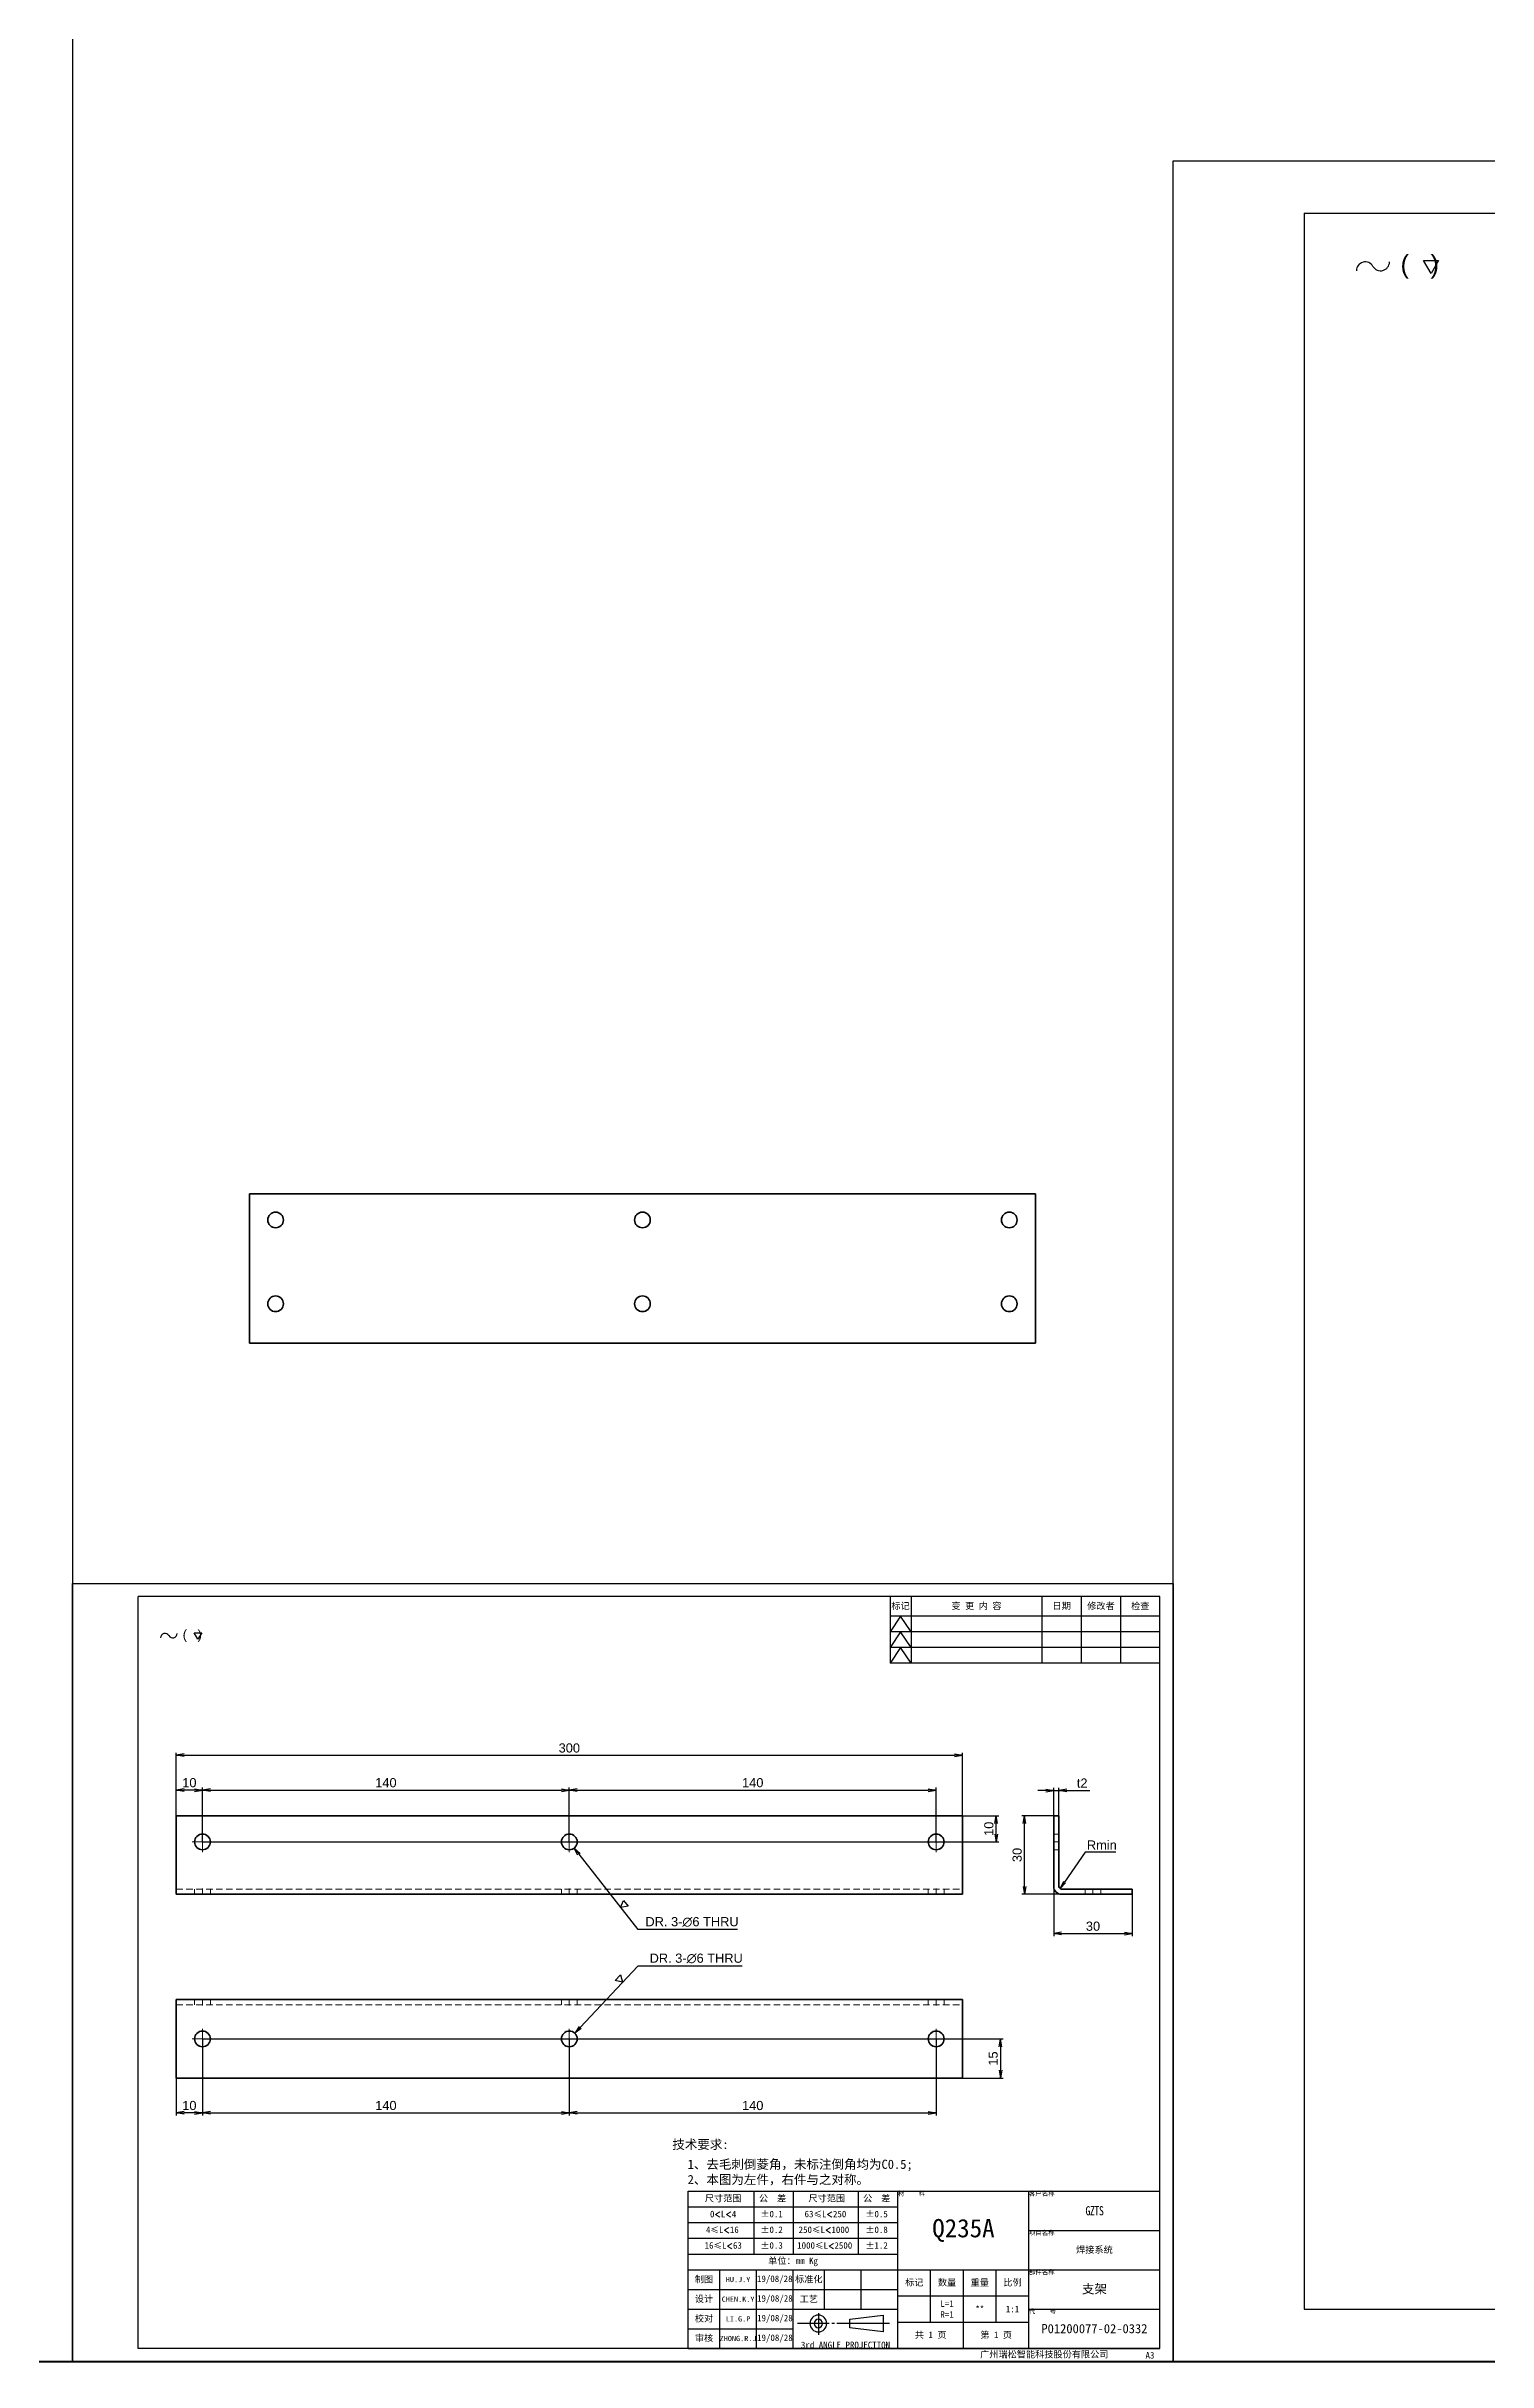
# Model space of a CAD drawing. Header units: millimetres. Extents: x -1727 to 307751, y -105919 to 6637.
# Drawn here: x 5076 to 5626, y -8118 to -7234 of the extents above; entities that cross this region are included whole.
import ezdxf

# ---------------------------------------------------------------- set-up
doc = ezdxf.new("R2010")
doc.units = ezdxf.units.MM
doc.linetypes.add('CENTER-HOKUTO', pattern=[23, 20, -1, 1, -1])
doc.linetypes.add('HIDDEN-HOKUTO', pattern=[3.8, 2.5, -1.3])
doc.layers.add('A3', color=7, linetype='Continuous', plot=False)
for name, color, linetype in [('AM_7', 2, 'CENTER-HOKUTO'), ('AM_HID', 1, 'HIDDEN-HOKUTO'), ('AM_VIS', 7, 'Continuous'), ('TITLE_FRAME', 7, 'Continuous'), ('WORD_DIM', 253, 'Continuous')]:
    doc.layers.add(name, color=color, linetype=linetype)
doc.layers.add('SOLID LINE', color=7, linetype='Continuous', lineweight=30)
doc.styles.get("Standard").update_dxf_attribs({"font": 'arial.ttf'})
doc.dimstyles.new('STANDARD1-1', dxfattribs={"dimtxt": 3.5, "dimasz": 3, "dimexe": 1, "dimexo": 0, "dimgap": 1, "dimtad": 3, "dimdsep": 46, "dimtxsty": 'Standard', "dimblk1": 'OPEN', "dimblk2": 'OPEN', "dimsah": 1, "dimcen": 0, "dimclrd": 256, "dimclre": 256, "dimclrt": 3, "dimazin": 2, "dimtfac": 1, "dimtmove": 0, "dimatfit": 3, "dimldrblk": 'OPEN', "dimfxl": 0, "dimtolj": 1, "dimlwd": 25, "dimlwe": 25, "dimarcsym": 0})
doc.dimstyles.new('STANDARD1-1$3', dxfattribs={"dimtxt": 3.5, "dimasz": 3, "dimexe": 1, "dimexo": 0, "dimgap": 1, "dimtad": 3, "dimtoh": 1, "dimdsep": 46, "dimtxsty": 'Standard', "dimblk1": 'OPEN', "dimblk2": 'OPEN', "dimsah": 1, "dimcen": 0, "dimclrd": 256, "dimclre": 256, "dimclrt": 3, "dimazin": 2, "dimtfac": 1, "dimtmove": 0, "dimatfit": 3, "dimldrblk": 'OPEN', "dimfxl": 0, "dimtolj": 1, "dimlwd": 25, "dimlwe": 25, "dimarcsym": 0})
doc.dimstyles.new('STANDARD1-1$4', dxfattribs={"dimtxt": 3.5, "dimasz": 3, "dimexe": 1, "dimexo": 0, "dimgap": 1, "dimtad": 3, "dimtoh": 1, "dimdsep": 46, "dimtxsty": 'Standard', "dimblk1": 'OPEN', "dimblk2": 'OPEN', "dimsah": 1, "dimcen": 0, "dimclrd": 256, "dimclre": 256, "dimclrt": 3, "dimazin": 2, "dimtfac": 1, "dimtmove": 0, "dimatfit": 3, "dimldrblk": 'OPEN', "dimfxl": 0, "dimtolj": 1, "dimlwd": 25, "dimlwe": 25, "dimarcsym": 0})

# ---------------------------------------------------------------- blocks, each defined once
blk = doc.blocks.new('_OPEN')
at = {"color": 0}
for p, q in [((-1, 0.17), (0, 0)), ((-1, -0.17), (0, 0)), ((0, 0), (-1, 0))]:
    blk.add_line(p, q, dxfattribs=at)
blk = doc.blocks.new('*D269')
at = {"layer": 'DEFPOINTS', "color": 0, "linetype": 'Continuous', "ltscale": 5, "transparency": 16777216}
for p in [(5425.65, -7886.61), (5125.65, -7909.66), (5425.65, -7909.66)]:
    blk.add_point(p, dxfattribs=at)
at = {"layer": 'WORD_DIM', "linetype": 'Continuous', "lineweight": 25, "ltscale": 5, "transparency": 16777216}
for p, q in [((5125.65, -7909.66), (5125.65, -7885.61)), ((5128.65, -7886.61), (5422.65, -7886.61)), ((5425.65, -7909.66), (5425.65, -7885.61))]:
    blk.add_line(p, q, dxfattribs=at)
at = {"layer": 'WORD_DIM', "linetype": 'Continuous', "lineweight": 25, "ltscale": 5, "transparency": 16777216, "xscale": 3, "yscale": 3, "zscale": 3, "rotation": 180}
blk.add_blockref('_OPEN', (5125.65, -7886.61), dxfattribs=at)
at = {"layer": 'WORD_DIM', "linetype": 'Continuous', "lineweight": 25, "ltscale": 5, "transparency": 16777216, "xscale": 3, "yscale": 3, "zscale": 3}
blk.add_blockref('_OPEN', (5425.65, -7886.61), dxfattribs=at)
at = {"layer": 'WORD_DIM', "color": 3, "linetype": 'Continuous', "ltscale": 5, "transparency": 16777216, "insert": (5275.65, -7883.83), "char_height": 3.5, "attachment_point": 5}
blk.add_mtext('\\A1;300', dxfattribs=at)
blk = doc.blocks.new('*D270')
at = {"layer": 'DEFPOINTS', "color": 0, "linetype": 'Continuous', "ltscale": 5, "transparency": 16777216}
for p in [(5125.65, -7899.87), (5125.65, -7914.42), (5135.65, -7919.66)]:
    blk.add_point(p, dxfattribs=at)
at = {"layer": 'WORD_DIM', "linetype": 'Continuous', "lineweight": 25, "ltscale": 5, "transparency": 16777216}
for p, q in [((5125.65, -7914.42), (5125.65, -7898.87)), ((5132.65, -7899.87), (5128.65, -7899.87)), ((5135.65, -7919.66), (5135.65, -7898.87))]:
    blk.add_line(p, q, dxfattribs=at)
at = {"layer": 'WORD_DIM', "linetype": 'Continuous', "lineweight": 25, "ltscale": 5, "transparency": 16777216, "xscale": 3, "yscale": 3, "zscale": 3, "rotation": 180}
blk.add_blockref('_OPEN', (5125.65, -7899.87), dxfattribs=at)
at = {"layer": 'WORD_DIM', "linetype": 'Continuous', "lineweight": 25, "ltscale": 5, "transparency": 16777216, "xscale": 3, "yscale": 3, "zscale": 3}
blk.add_blockref('_OPEN', (5135.65, -7899.87), dxfattribs=at)
at = {"layer": 'WORD_DIM', "color": 3, "linetype": 'Continuous', "ltscale": 5, "transparency": 16777216, "insert": (5130.65, -7897.08), "char_height": 3.5, "attachment_point": 5}
blk.add_mtext('\\A1;10', dxfattribs=at)
blk = doc.blocks.new('*D271')
at = {"layer": 'DEFPOINTS', "color": 0, "linetype": 'Continuous', "ltscale": 5, "transparency": 16777216}
for p in [(5275.65, -7899.87), (5135.65, -7919.66), (5275.65, -7919.66)]:
    blk.add_point(p, dxfattribs=at)
at = {"layer": 'WORD_DIM', "linetype": 'Continuous', "lineweight": 25, "ltscale": 5, "transparency": 16777216}
for p, q in [((5135.65, -7919.66), (5135.65, -7898.87)), ((5138.65, -7899.87), (5272.65, -7899.87)), ((5275.65, -7919.66), (5275.65, -7898.87))]:
    blk.add_line(p, q, dxfattribs=at)
at = {"layer": 'WORD_DIM', "linetype": 'Continuous', "lineweight": 25, "ltscale": 5, "transparency": 16777216, "xscale": 3, "yscale": 3, "zscale": 3, "rotation": 180}
blk.add_blockref('_OPEN', (5135.65, -7899.87), dxfattribs=at)
at = {"layer": 'WORD_DIM', "linetype": 'Continuous', "lineweight": 25, "ltscale": 5, "transparency": 16777216, "xscale": 3, "yscale": 3, "zscale": 3}
blk.add_blockref('_OPEN', (5275.65, -7899.87), dxfattribs=at)
at = {"layer": 'WORD_DIM', "color": 3, "linetype": 'Continuous', "ltscale": 5, "transparency": 16777216, "insert": (5205.65, -7897.08), "char_height": 3.5, "attachment_point": 5}
blk.add_mtext('\\A1;140', dxfattribs=at)
blk = doc.blocks.new('*D272')
at = {"layer": 'DEFPOINTS', "color": 0, "linetype": 'Continuous', "ltscale": 5, "transparency": 16777216}
for p in [(5415.65, -7899.87), (5275.65, -7919.66), (5415.65, -7919.66)]:
    blk.add_point(p, dxfattribs=at)
at = {"layer": 'WORD_DIM', "linetype": 'Continuous', "lineweight": 25, "ltscale": 5, "transparency": 16777216}
for p, q in [((5275.65, -7919.66), (5275.65, -7898.87)), ((5278.65, -7899.87), (5412.65, -7899.87)), ((5415.65, -7919.66), (5415.65, -7898.87))]:
    blk.add_line(p, q, dxfattribs=at)
at = {"layer": 'WORD_DIM', "linetype": 'Continuous', "lineweight": 25, "ltscale": 5, "transparency": 16777216, "xscale": 3, "yscale": 3, "zscale": 3, "rotation": 180}
blk.add_blockref('_OPEN', (5275.65, -7899.87), dxfattribs=at)
at = {"layer": 'WORD_DIM', "linetype": 'Continuous', "lineweight": 25, "ltscale": 5, "transparency": 16777216, "xscale": 3, "yscale": 3, "zscale": 3}
blk.add_blockref('_OPEN', (5415.65, -7899.87), dxfattribs=at)
at = {"layer": 'WORD_DIM', "color": 3, "linetype": 'Continuous', "ltscale": 5, "transparency": 16777216, "insert": (5345.65, -7897.08), "char_height": 3.5, "attachment_point": 5}
blk.add_mtext('\\A1;140', dxfattribs=at)
blk = doc.blocks.new('*D273')
at = {"layer": 'DEFPOINTS', "color": 0, "linetype": 'Continuous', "ltscale": 5, "transparency": 16777216}
for p in [(5425.65, -7909.66), (5438.56, -7909.66), (5135.65, -7919.66)]:
    blk.add_point(p, dxfattribs=at)
at = {"layer": 'WORD_DIM', "linetype": 'Continuous', "lineweight": 25, "ltscale": 5, "transparency": 16777216}
for p, q in [((5425.65, -7909.66), (5439.56, -7909.66)), ((5438.56, -7916.66), (5438.56, -7912.66)), ((5135.65, -7919.66), (5439.56, -7919.66))]:
    blk.add_line(p, q, dxfattribs=at)
at = {"layer": 'WORD_DIM', "linetype": 'Continuous', "lineweight": 25, "ltscale": 5, "transparency": 16777216, "xscale": 3, "yscale": 3, "zscale": 3}
for p, rotation in [((5438.56, -7909.66), 90), ((5438.56, -7919.66), 270)]:
    blk.add_blockref('_OPEN', p, dxfattribs=dict(at, rotation=rotation))
at = {"layer": 'WORD_DIM', "color": 3, "linetype": 'Continuous', "ltscale": 5, "transparency": 16777216, "insert": (5435.78, -7914.66), "char_height": 3.5, "attachment_point": 5, "rotation": 90}
blk.add_mtext('\\A1;10', dxfattribs=at)
blk = doc.blocks.new('*D274')
at = {"layer": 'DEFPOINTS', "color": 0, "linetype": 'Continuous', "ltscale": 5, "transparency": 16777216}
for p in [(5135.65, -7994.86), (5125.65, -8007.47), (5125.65, -8023.09)]:
    blk.add_point(p, dxfattribs=at)
at = {"layer": 'WORD_DIM', "linetype": 'Continuous', "lineweight": 25, "ltscale": 5, "transparency": 16777216}
for p, q in [((5135.65, -7994.86), (5135.65, -8024.09)), ((5125.65, -8007.47), (5125.65, -8024.09)), ((5132.65, -8023.09), (5128.65, -8023.09))]:
    blk.add_line(p, q, dxfattribs=at)
at = {"layer": 'WORD_DIM', "linetype": 'Continuous', "lineweight": 25, "ltscale": 5, "transparency": 16777216, "xscale": 3, "yscale": 3, "zscale": 3, "rotation": 180}
blk.add_blockref('_OPEN', (5125.65, -8023.09), dxfattribs=at)
at = {"layer": 'WORD_DIM', "linetype": 'Continuous', "lineweight": 25, "ltscale": 5, "transparency": 16777216, "xscale": 3, "yscale": 3, "zscale": 3}
blk.add_blockref('_OPEN', (5135.65, -8023.09), dxfattribs=at)
at = {"layer": 'WORD_DIM', "color": 3, "linetype": 'Continuous', "ltscale": 5, "transparency": 16777216, "insert": (5130.65, -8020.3), "char_height": 3.5, "attachment_point": 5}
blk.add_mtext('\\A1;10', dxfattribs=at)
blk = doc.blocks.new('*D275')
at = {"layer": 'DEFPOINTS', "color": 0, "linetype": 'Continuous', "ltscale": 5, "transparency": 16777216}
for p in [(5135.65, -7994.86), (5275.65, -7994.86), (5275.65, -8023.09)]:
    blk.add_point(p, dxfattribs=at)
at = {"layer": 'WORD_DIM', "linetype": 'Continuous', "lineweight": 25, "ltscale": 5, "transparency": 16777216}
for p, q in [((5135.65, -7994.86), (5135.65, -8024.09)), ((5275.65, -7994.86), (5275.65, -8024.09)), ((5138.65, -8023.09), (5272.65, -8023.09))]:
    blk.add_line(p, q, dxfattribs=at)
at = {"layer": 'WORD_DIM', "linetype": 'Continuous', "lineweight": 25, "ltscale": 5, "transparency": 16777216, "xscale": 3, "yscale": 3, "zscale": 3, "rotation": 180}
blk.add_blockref('_OPEN', (5135.65, -8023.09), dxfattribs=at)
at = {"layer": 'WORD_DIM', "linetype": 'Continuous', "lineweight": 25, "ltscale": 5, "transparency": 16777216, "xscale": 3, "yscale": 3, "zscale": 3}
blk.add_blockref('_OPEN', (5275.65, -8023.09), dxfattribs=at)
at = {"layer": 'WORD_DIM', "color": 3, "linetype": 'Continuous', "ltscale": 5, "transparency": 16777216, "insert": (5205.65, -8020.3), "char_height": 3.5, "attachment_point": 5}
blk.add_mtext('\\A1;140', dxfattribs=at)
blk = doc.blocks.new('*D276')
at = {"layer": 'DEFPOINTS', "color": 0, "linetype": 'Continuous', "ltscale": 5, "transparency": 16777216}
for p in [(5275.65, -7994.86), (5415.65, -7994.86), (5415.65, -8023.09)]:
    blk.add_point(p, dxfattribs=at)
at = {"layer": 'WORD_DIM', "linetype": 'Continuous', "lineweight": 25, "ltscale": 5, "transparency": 16777216}
for p, q in [((5275.65, -7994.86), (5275.65, -8024.09)), ((5415.65, -7994.86), (5415.65, -8024.09)), ((5278.65, -8023.09), (5412.65, -8023.09))]:
    blk.add_line(p, q, dxfattribs=at)
at = {"layer": 'WORD_DIM', "linetype": 'Continuous', "lineweight": 25, "ltscale": 5, "transparency": 16777216, "xscale": 3, "yscale": 3, "zscale": 3, "rotation": 180}
blk.add_blockref('_OPEN', (5275.65, -8023.09), dxfattribs=at)
at = {"layer": 'WORD_DIM', "linetype": 'Continuous', "lineweight": 25, "ltscale": 5, "transparency": 16777216, "xscale": 3, "yscale": 3, "zscale": 3}
blk.add_blockref('_OPEN', (5415.65, -8023.09), dxfattribs=at)
at = {"layer": 'WORD_DIM', "color": 3, "linetype": 'Continuous', "ltscale": 5, "transparency": 16777216, "insert": (5345.65, -8020.3), "char_height": 3.5, "attachment_point": 5}
blk.add_mtext('\\A1;140', dxfattribs=at)
blk = doc.blocks.new('*D277')
at = {"layer": 'DEFPOINTS', "color": 0, "linetype": 'Continuous', "ltscale": 5, "transparency": 16777216}
for p in [(5135.65, -7994.86), (5425.65, -8009.86), (5440.19, -8009.86)]:
    blk.add_point(p, dxfattribs=at)
at = {"layer": 'WORD_DIM', "linetype": 'Continuous', "lineweight": 25, "ltscale": 5, "transparency": 16777216}
for p, q in [((5135.65, -7994.86), (5441.19, -7994.86)), ((5440.19, -7997.86), (5440.19, -8006.86)), ((5425.65, -8009.86), (5441.19, -8009.86))]:
    blk.add_line(p, q, dxfattribs=at)
at = {"layer": 'WORD_DIM', "linetype": 'Continuous', "lineweight": 25, "ltscale": 5, "transparency": 16777216, "xscale": 3, "yscale": 3, "zscale": 3}
for p, rotation in [((5440.19, -7994.86), 90), ((5440.19, -8009.86), 270)]:
    blk.add_blockref('_OPEN', p, dxfattribs=dict(at, rotation=rotation))
at = {"layer": 'WORD_DIM', "color": 3, "linetype": 'Continuous', "ltscale": 5, "transparency": 16777216, "insert": (5437.41, -8002.36), "char_height": 3.5, "attachment_point": 5, "rotation": 90}
blk.add_mtext('\\A1;15', dxfattribs=at)
blk = doc.blocks.new('*D278')
at = {"layer": 'DEFPOINTS', "color": 0, "linetype": 'Continuous', "ltscale": 5, "transparency": 16777216}
for p in [(5449.36, -7909.66), (5462.51, -7909.66), (5467.31, -7939.66)]:
    blk.add_point(p, dxfattribs=at)
at = {"layer": 'WORD_DIM', "linetype": 'Continuous', "lineweight": 25, "ltscale": 5, "transparency": 16777216}
for p, q in [((5462.51, -7909.66), (5448.36, -7909.66)), ((5449.36, -7936.66), (5449.36, -7912.66)), ((5467.31, -7939.66), (5448.36, -7939.66))]:
    blk.add_line(p, q, dxfattribs=at)
at = {"layer": 'WORD_DIM', "linetype": 'Continuous', "lineweight": 25, "ltscale": 5, "transparency": 16777216, "xscale": 3, "yscale": 3, "zscale": 3}
for p, rotation in [((5449.36, -7909.66), 90), ((5449.36, -7939.66), 270)]:
    blk.add_blockref('_OPEN', p, dxfattribs=dict(at, rotation=rotation))
at = {"layer": 'WORD_DIM', "color": 3, "linetype": 'Continuous', "ltscale": 5, "transparency": 16777216, "insert": (5446.58, -7924.66), "char_height": 3.5, "attachment_point": 5, "rotation": 90}
blk.add_mtext('\\A1;30', dxfattribs=at)
blk = doc.blocks.new('*D279')
at = {"layer": 'DEFPOINTS', "color": 0, "linetype": 'Continuous', "ltscale": 5, "transparency": 16777216}
for p in [(5460.51, -7930.34), (5490.51, -7938.66), (5490.51, -7954.65)]:
    blk.add_point(p, dxfattribs=at)
at = {"layer": 'WORD_DIM', "linetype": 'Continuous', "lineweight": 25, "ltscale": 5, "transparency": 16777216}
for p, q in [((5460.51, -7930.34), (5460.51, -7955.65)), ((5490.51, -7938.66), (5490.51, -7955.65)), ((5463.51, -7954.65), (5487.51, -7954.65))]:
    blk.add_line(p, q, dxfattribs=at)
at = {"layer": 'WORD_DIM', "linetype": 'Continuous', "lineweight": 25, "ltscale": 5, "transparency": 16777216, "xscale": 3, "yscale": 3, "zscale": 3, "rotation": 180}
blk.add_blockref('_OPEN', (5460.51, -7954.65), dxfattribs=at)
at = {"layer": 'WORD_DIM', "linetype": 'Continuous', "lineweight": 25, "ltscale": 5, "transparency": 16777216, "xscale": 3, "yscale": 3, "zscale": 3}
blk.add_blockref('_OPEN', (5490.51, -7954.65), dxfattribs=at)
at = {"layer": 'WORD_DIM', "color": 3, "linetype": 'Continuous', "ltscale": 5, "transparency": 16777216, "insert": (5475.51, -7951.86), "char_height": 3.5, "attachment_point": 5}
blk.add_mtext('\\A1;30', dxfattribs=at)
blk = doc.blocks.new('*D280')
at = {"layer": 'DEFPOINTS', "color": 0, "linetype": 'Continuous', "ltscale": 5, "transparency": 16777216}
for p in [(5462.51, -7900), (5460.51, -7909.66), (5462.51, -7909.66)]:
    blk.add_point(p, dxfattribs=at)
at = {"layer": 'WORD_DIM', "linetype": 'Continuous', "lineweight": 25, "ltscale": 5, "transparency": 16777216}
for p, q in [((5457.51, -7900), (5454.51, -7900)), ((5460.51, -7909.66), (5460.51, -7899)), ((5460.51, -7900), (5462.51, -7900)), ((5462.51, -7909.66), (5462.51, -7899)), ((5465.51, -7900), (5474.24, -7900))]:
    blk.add_line(p, q, dxfattribs=at)
at = {"layer": 'WORD_DIM', "linetype": 'Continuous', "lineweight": 25, "ltscale": 5, "transparency": 16777216, "xscale": 3, "yscale": 3, "zscale": 3}
blk.add_blockref('_OPEN', (5460.51, -7900), dxfattribs=at)
at = {"layer": 'WORD_DIM', "linetype": 'Continuous', "lineweight": 25, "ltscale": 5, "transparency": 16777216, "xscale": 3, "yscale": 3, "zscale": 3, "rotation": 180}
blk.add_blockref('_OPEN', (5462.51, -7900), dxfattribs=at)
at = {"layer": 'WORD_DIM', "color": 3, "linetype": 'Continuous', "ltscale": 5, "transparency": 16777216, "insert": (5471.37, -7897.23), "char_height": 3.5, "attachment_point": 5}
blk.add_mtext('\\A1;t2', dxfattribs=at)
blk = doc.blocks.new('*D281')
at = {"layer": 'DEFPOINTS', "color": 0, "linetype": 'Continuous', "ltscale": 5, "transparency": 16777216}
for p in [(5462.94, -7937.48), (5463.51, -7936.66)]:
    blk.add_point(p, dxfattribs=at)
at = {"layer": 'WORD_DIM', "linetype": 'Continuous', "lineweight": 25, "ltscale": 5, "transparency": 16777216}
for p, q in [((5472.54, -7923.61), (5464.64, -7935.02)), ((5484.23, -7923.61), (5472.54, -7923.61))]:
    blk.add_line(p, q, dxfattribs=at)
at = {"layer": 'WORD_DIM', "linetype": 'Continuous', "lineweight": 25, "ltscale": 5, "transparency": 16777216, "xscale": 3, "yscale": 3, "zscale": 3, "rotation": 235.316151023787}
blk.add_blockref('_OPEN', (5462.94, -7937.48), dxfattribs=at)
at = {"layer": 'WORD_DIM', "color": 3, "linetype": 'Continuous', "ltscale": 5, "transparency": 16777216, "insert": (5478.88, -7920.86), "char_height": 3.5, "attachment_point": 5}
blk.add_mtext('\\A1;Rmin', dxfattribs=at)
blk = doc.blocks.new('*D282')
at = {"layer": 'DEFPOINTS', "color": 0, "linetype": 'Continuous', "ltscale": 5, "transparency": 16777216}
for p in [(5273.8, -7917.3), (5277.5, -7922.02)]:
    blk.add_point(p, dxfattribs=at)
at = {"layer": 'WORD_DIM', "linetype": 'Continuous', "lineweight": 25, "ltscale": 5, "transparency": 16777216}
for p, q in [((5301.88, -7953.11), (5279.35, -7924.38)), ((5339.88, -7953.11), (5301.88, -7953.11))]:
    blk.add_line(p, q, dxfattribs=at)
at = {"layer": 'WORD_DIM', "linetype": 'Continuous', "lineweight": 25, "ltscale": 5, "transparency": 16777216, "xscale": 3, "yscale": 3, "zscale": 3, "rotation": 128.0959533052157}
blk.add_blockref('_OPEN', (5277.5, -7922.02), dxfattribs=at)
at = {"layer": 'WORD_DIM', "color": 3, "linetype": 'Continuous', "ltscale": 5, "transparency": 16777216, "insert": (5322.48, -7950.23), "char_height": 3.5, "attachment_point": 5}
blk.add_mtext('\\A1;DR. 3-∅6 THRU', dxfattribs=at)
blk = doc.blocks.new('shiage1')
at = {"layer": 'WORD_DIM', "color": 3, "linetype": 'Continuous'}
for p, q in [((0, 0), (-1.44, 2.5)), ((-1.44, 2.5), (1.44, 2.5)), ((1.44, 2.5), (0, 0))]:
    blk.add_line(p, q, dxfattribs=at)
blk = doc.blocks.new('*D283')
at = {"layer": 'DEFPOINTS', "color": 0, "linetype": 'Continuous', "ltscale": 5, "transparency": 16777216}
for p in [(5273.6, -7997.05), (5277.7, -7992.67)]:
    blk.add_point(p, dxfattribs=at)
at = {"layer": 'WORD_DIM', "linetype": 'Continuous', "lineweight": 25, "ltscale": 5, "transparency": 16777216}
for p, q in [((5301.75, -7967.04), (5279.76, -7990.49)), ((5341.67, -7967.04), (5301.75, -7967.04))]:
    blk.add_line(p, q, dxfattribs=at)
at = {"layer": 'WORD_DIM', "linetype": 'Continuous', "lineweight": 25, "ltscale": 5, "transparency": 16777216, "xscale": 3, "yscale": 3, "zscale": 3, "rotation": 226.8298480041075}
blk.add_blockref('_OPEN', (5277.7, -7992.67), dxfattribs=at)
at = {"layer": 'WORD_DIM', "color": 3, "linetype": 'Continuous', "ltscale": 5, "transparency": 16777216, "insert": (5323.4, -7964.16), "char_height": 3.5, "attachment_point": 5}
blk.add_mtext('\\A1; DR. 3-∅6 THRU', dxfattribs=at)
blk = doc.blocks.new('shiage0')
at = {"layer": 'WORD_DIM', "color": 3, "linetype": 'Continuous'}
for centre, start, end in [((1.69, 0), 30, 180), ((4.61, 1.69), 210, 0)]:
    blk.add_arc(centre, 1.69, start, end, dxfattribs=at)
blk = doc.blocks.new('12')
at = {"layer": 'TITLE_FRAME', "color": 3, "linetype": 'Continuous'}
blk.add_lwpolyline([(20.46, 3.03), (19.01, 5.53), (21.9, 5.53)], close=True, dxfattribs=at)
blk.add_blockref('shiage0', (6.23, 3.56), dxfattribs=at)
blk.add_text('(   )', height=3.5, dxfattribs=at).set_placement((14.64, 3.08))

msp = doc.modelspace()

# ---------------------------------------------------------------- linework, layer by layer
msp.add_line((538.05434, -8118.07641), (39955.55791, -8118.07641))
at = {"layer": 'A3', "linetype": 'Continuous'}
for points in [[(3406.05394, -6929.98265), (5086.05394, -6929.98265), (5086.05394, -8117.98265), (3406.05394, -8117.98265)], [(5506.05394, -7277.98265), (6694.05394, -7277.98265), (6694.05394, -8117.98265), (5506.05394, -8117.98265)], [(5086.05394, -7820.98265), (5506.05394, -7820.98265), (5506.05394, -8117.98265), (5086.05394, -8117.98265)]]:
    msp.add_lwpolyline(points, close=True, dxfattribs=at)
at = {"layer": 'AM_7', "lineweight": 13}
for p, q in [((5135.6509, -7915.76258), (5135.6509, -7923.56263)), ((5275.6509, -7915.76258), (5275.6509, -7923.56263)), ((5415.6509, -7915.76258), (5415.6509, -7923.56263)), ((5139.5508, -7919.66261), (5131.751, -7919.66261)), ((5279.5508, -7919.66261), (5271.751, -7919.66261)), ((5419.5508, -7919.66261), (5411.751, -7919.66261)), ((5460.30555, -7919.66261), (5462.70594, -7919.66261)), ((5135.6509, -7937.46253), (5135.6509, -7939.86317)), ((5275.6509, -7937.46253), (5275.6509, -7939.86317)), ((5415.6509, -7937.46253), (5415.6509, -7939.86317)), ((5475.50575, -7937.46253), (5475.50575, -7939.86317)), ((5135.6509, -7979.66255), (5135.6509, -7982.06318)), ((5275.6509, -7979.66255), (5275.6509, -7982.06318)), ((5415.6509, -7979.66255), (5415.6509, -7982.06318)), ((5139.5508, -7994.86262), (5131.751, -7994.86262)), ((5135.6509, -7990.96259), (5135.6509, -7998.76264)), ((5279.5508, -7994.86262), (5271.751, -7994.86262)), ((5275.6509, -7990.96259), (5275.6509, -7998.76264)), ((5419.5508, -7994.86262), (5411.751, -7994.86262)), ((5415.6509, -7990.96259), (5415.6509, -7998.76264))]:
    msp.add_line(p, q, dxfattribs=at)
at = {"layer": 'AM_7', "color": 2, "linetype": 'CENTER-HOKUTO'}
for p, q in [((5397.79402, -8103.50023), (5362.78602, -8103.50023)), ((5370.68842, -8099.56423), (5370.68842, -8107.83303))]:
    msp.add_line(p, q, dxfattribs=at)
at = {"layer": 'AM_HID', "lineweight": 13}
for p, q in [((5460.50575, -7916.66261), (5462.50575, -7916.66261)), ((5460.50575, -7916.66261), (5462.50575, -7916.66261)), ((5460.50575, -7916.66261), (5462.50575, -7916.66261)), ((5460.50575, -7922.66261), (5462.50575, -7922.66261)), ((5460.50575, -7922.66261), (5462.50575, -7922.66261)), ((5460.50575, -7922.66261), (5462.50575, -7922.66261)), ((5125.6509, -7937.66261), (5425.6509, -7937.66261)), ((5132.6509, -7937.66261), (5132.6509, -7939.66261)), ((5138.6509, -7937.66261), (5138.6509, -7939.66261)), ((5272.6509, -7937.66261), (5272.6509, -7939.66261)), ((5278.6509, -7937.66261), (5278.6509, -7939.66261)), ((5412.6509, -7937.66261), (5412.6509, -7939.66261)), ((5418.6509, -7937.66261), (5418.6509, -7939.66261)), ((5472.50575, -7937.66261), (5472.50575, -7939.66261)), ((5472.50575, -7937.66261), (5472.50575, -7939.66261)), ((5472.50575, -7937.66261), (5472.50575, -7939.66261)), ((5478.50575, -7937.66261), (5478.50575, -7939.66261)), ((5478.50575, -7937.66261), (5478.50575, -7939.66261)), ((5478.50575, -7937.66261), (5478.50575, -7939.66261)), ((5132.6509, -7979.86262), (5132.6509, -7981.86262)), ((5138.6509, -7979.86262), (5138.6509, -7981.86262)), ((5272.6509, -7979.86262), (5272.6509, -7981.86262)), ((5278.6509, -7979.86262), (5278.6509, -7981.86262)), ((5412.6509, -7979.86262), (5412.6509, -7981.86262)), ((5418.6509, -7979.86262), (5418.6509, -7981.86262)), ((5125.6509, -7981.86262), (5425.6509, -7981.86262))]:
    msp.add_line(p, q, dxfattribs=at)
at = {"layer": 'AM_VIS', "linetype": 'Continuous'}
for p, q in [((5556.05394, -7297.98265), (5556.05394, -8097.98265)), ((5556.05394, -7297.98265), (6674.05394, -7297.98265)), ((5501.05394, -7825.98265), (5111.05394, -7825.98265)), ((5111.05394, -8112.98265), (5111.05394, -7825.98265)), ((5501.05394, -8112.98265), (5501.05394, -7825.98265)), ((5556.05394, -8097.98265), (6674.05394, -8097.98265)), ((5501.05394, -8112.98265), (5111.05394, -8112.98265))]:
    msp.add_line(p, q, dxfattribs=at)
at = {"layer": 'AM_VIS', "color": 7, "lineweight": 35}
for p, q in [((5153.55833, -7672.26072), (5153.55833, -7729.26072)), ((5153.55833, -7672.26072), (5453.55833, -7672.26072)), ((5453.55833, -7729.26072), (5453.55833, -7672.26072)), ((5153.55833, -7729.26072), (5453.55833, -7729.26072)), ((5125.6509, -7909.66261), (5425.6509, -7909.66261)), ((5125.6509, -7909.66261), (5125.6509, -7939.66261)), ((5425.6509, -7939.66261), (5425.6509, -7909.66261)), ((5460.50575, -7909.66261), (5462.50575, -7909.66261)), ((5460.50575, -7936.66261), (5460.50575, -7909.66261)), ((5462.50575, -7909.66261), (5462.50575, -7936.66261)), ((5125.6509, -7939.66261), (5425.6509, -7939.66261)), ((5463.50575, -7937.66261), (5490.50575, -7937.66261)), ((5490.50575, -7939.66261), (5463.50575, -7939.66261)), ((5490.50575, -7937.66261), (5490.50575, -7939.66261)), ((5125.6509, -7979.86262), (5425.6509, -7979.86262)), ((5125.6509, -7979.86262), (5125.6509, -8009.86262)), ((5425.6509, -8009.86262), (5425.6509, -7979.86262)), ((5125.6509, -8009.86262), (5425.6509, -8009.86262))]:
    msp.add_line(p, q, dxfattribs=at)
for centre in [(5163.55833, -7682.26072), (5303.55833, -7682.26072), (5443.55833, -7682.26072), (5163.55833, -7714.26072), (5303.55833, -7714.26072), (5443.55833, -7714.26072), (5135.6509, -7919.66261), (5275.6509, -7919.66261), (5415.6509, -7919.66261), (5135.6509, -7994.86262), (5275.6509, -7994.86262), (5415.6509, -7994.86262)]:
    msp.add_circle(centre, 3, dxfattribs=at)
for radius in [3, 1]:
    msp.add_arc((5463.50575, -7936.66261), radius, 180, 270, dxfattribs=at)
at = {"layer": 'TITLE_FRAME', "linetype": 'Continuous'}
for p, q in [((5398.05394, -7825.98265), (5398.05394, -7851.48265)), ((5406.05394, -7825.98265), (5406.05394, -7851.48265)), ((5456.05394, -7851.48265), (5456.05394, -7825.98265)), ((5471.05394, -7825.98265), (5471.05394, -7851.48265)), ((5486.05394, -7825.98265), (5486.05394, -7851.48265)), ((5501.05394, -7851.48265), (5501.05394, -7825.98265)), ((5501.05394, -7833.48265), (5398.05394, -7833.48265)), ((5402.05394, -7833.48265), (5398.05394, -7839.48265)), ((5406.05394, -7839.48265), (5402.05394, -7833.48265)), ((5501.05394, -7839.48265), (5398.05394, -7839.48265)), ((5402.05394, -7839.48265), (5398.05394, -7845.48265)), ((5501.05394, -7845.48265), (5398.05394, -7845.48265)), ((5402.05394, -7845.48265), (5398.05394, -7851.48265)), ((5406.05394, -7845.48265), (5402.05394, -7839.48265)), ((5406.05394, -7851.48265), (5402.05394, -7845.48265)), ((5501.05394, -7851.48265), (5398.05394, -7851.48265)), ((5321.05394, -8052.98265), (5501.05394, -8052.98265)), ((5321.05394, -8112.98265), (5321.05394, -8052.98265)), ((5321.05394, -8058.98265), (5401.05394, -8058.98265)), ((5346.05394, -8052.98265), (5346.05394, -8076.98265)), ((5361.05394, -8052.98265), (5361.05394, -8076.98265)), ((5386.05394, -8076.98265), (5386.05394, -8052.98265)), ((5401.05394, -8112.98265), (5401.05394, -8052.98265)), ((5451.05394, -8112.98265), (5451.05394, -8052.98265)), ((5501.05394, -8112.98265), (5501.05394, -8052.98265)), ((5321.05394, -8064.98265), (5401.05394, -8064.98265)), ((5451.05394, -8067.98265), (5501.05394, -8067.98265)), ((5321.05394, -8070.98265), (5401.05394, -8070.98265)), ((5321.05394, -8076.98265), (5401.05394, -8076.98265)), ((5321.05394, -8082.98265), (5501.05394, -8082.98265)), ((5333.05394, -8112.98265), (5333.05394, -8082.98265)), ((5347.05394, -8112.98265), (5347.05394, -8082.98265)), ((5361.05394, -8112.98265), (5361.05394, -8082.98265)), ((5373.05394, -8097.98265), (5373.05394, -8082.98265)), ((5387.05394, -8097.98265), (5387.05394, -8082.98265)), ((5413.55394, -8102.98265), (5413.55394, -8082.98265)), ((5426.05394, -8112.98265), (5426.05394, -8082.98265)), ((5438.55394, -8102.98265), (5438.55394, -8082.98265)), ((5321.05394, -8090.48265), (5401.05394, -8090.48265)), ((5401.05394, -8092.98265), (5451.05394, -8092.98265)), ((5321.05394, -8097.98265), (5401.05394, -8097.98265)), ((5401.05394, -8102.98265), (5451.05394, -8102.98265)), ((5451.05394, -8097.98265), (5501.05394, -8097.98265)), ((5321.05394, -8105.48265), (5361.05394, -8105.48265)), ((5321.05394, -8112.98265), (5501.05394, -8112.98265)), ((5321.05394, -8112.98265), (5501.05394, -8112.98265))]:
    msp.add_line(p, q, dxfattribs=at)
at = {"layer": 'TITLE_FRAME', "color": 3, "linetype": 'Continuous'}
for p, q in [((5382.68842, -8101.90023), (5395.48842, -8100.30023)), ((5382.68842, -8105.10023), (5382.68842, -8101.90023)), ((5395.48842, -8100.30023), (5395.48842, -8106.70023)), ((5395.48842, -8106.70023), (5382.68842, -8105.10023))]:
    msp.add_line(p, q, dxfattribs=at)
for radius in [3.2, 1.6]:
    msp.add_arc((5370.68842, -8103.50023), radius, 0, 359.98938268, dxfattribs=at)

# ---------------------------------------------------------------- block references
at = {"layer": 'WORD_DIM', "color": 4, "linetype": 'Continuous', "ltscale": 5, "xscale": 2, "yscale": 2, "zscale": 2}
msp.add_blockref('12', (5563.59426, -7327.06511), dxfattribs=at)
at = {"layer": 'WORD_DIM', "color": 4, "linetype": 'Continuous', "ltscale": 5}
msp.add_blockref('12', (5113.45505, -7845.34278), dxfattribs=at)
at = {"layer": 'WORD_DIM', "color": 3, "linetype": 'Continuous', "ltscale": 5}
for p, rotation in [((5295.24493, -7944.65543), 308.095953306214), ((5295.98228, -7973.18929), 46.82984800387347)]:
    msp.add_blockref('shiage1', p, dxfattribs=dict(at, rotation=rotation))

# ---------------------------------------------------------------- texts
at = {"layer": 'SOLID LINE', "ltscale": 0.5}
for s, insert, char_height, width, attachment_point in [('\\pt15;{\\fSimHei|b0|i0|c134|p2;\\C3;标记}', (5402.05394, -7829.73265), 2.5, 8, 5), ('\\pt15;{\\fSimHei|b0|i0|c134|p2;\\C3;变 更 内 容}', (5431.05394, -7829.73265), 2.5, 50, 5), ('\\pt15;{\\fSimHei|b0|i0|c134|p2;\\C3;日期}', (5463.55394, -7829.73265), 2.5, 15, 5), ('\\pt15;{\\fSimHei|b0|i0|c134|p2;\\C3;修改者}', (5478.55394, -7829.73265), 2.5, 15, 5), ('\\pt15;{\\fSimHei|b0|i0|c134|p2;\\C3;检查}', (5493.55394, -7829.73265), 2.5, 15, 5), ('\\pt21;{\\fSimHei|b0|i0|c134|p2;\\C3;技术要求:}', (5314.95432, -8033.38464), 3.5, 30.060526, 1), ('\\pt21;{\\fSimHei|b0|i0|c134|p2;\\C3;\\P1、去毛刺倒菱角，未标注倒角均为C0.5;\\P2、本图为左件，右件与之对称。}', (5320.80365, -8035.12585), 3.5, 111.5909352, 1), ('\\pt15;{\\fSimHei|b0|i0|c134|p2;\\C3;尺寸范围}', (5327.3739, -8054.45371), 2.5, 45.3015188, 1), ('\\pt15;{\\fSimHei|b0|i0|c134|p2;\\C3;公  差}', (5348.02764, -8054.45371), 2.5, 45.3015188, 1), ('\\pt15;{\\fSimHei|b0|i0|c134|p2;\\C3;%%P0.1}', (5348.63628, -8060.45371), 2.5, 45.3015188, 1), ('\\pt15;{\\fSimHei|b0|i0|c134|p2;\\C3;尺寸范围}', (5366.92135, -8054.45371), 2.5, 45.3015188, 1), ('\\pt15;{\\fSimHei|b0|i0|c134|p2;\\C3;公  差}', (5387.76, -8054.45371), 2.5, 45.3015188, 1), ('\\pt15;{\\fSimHei|b0|i0|c134|p2;\\C3;%%P0.5}', (5388.7066, -8060.45371), 2.5, 45.3015188, 1), ('{\\fSimHei|b0|i0|c134|p2;\\C3;材    料}', (5401.05394, -8052.98265), 1.75, 50, 1), ('\\pt10.5;{\\fSimHei|b0|i0|c134|p2;\\C3;客户名称}', (5451.05394, -8052.98265), 1.75, 50, 1), ('{\\fSimHei|b0|i0|c134|p2;\\W0.8;\\T0.9;\\C3;GZTS}', (5476.05394, -8060.48265), 3.5, 50, 5), ('\\pt15;{\\fSimHei|b0|i0|c134|p2;\\C3;4\\H0.9583x;≤\\H1.043x;L\\Fromans,bigfont|c134;\\H0.9588x;<\\fSimHei|b0|i0|c134|p2;\\H1.043x;16}', (5327.80045, -8066.45371), 2.5, 45.3015188, 1), ('\\pt15;{\\fSimHei|b0|i0|c134|p2;\\C3;0\\Fromans,bigfont|c134;\\H0.9583x;<\\fSimHei|b0|i0|c134|p2;\\H1.044x;L\\Fromans,bigfont|c134;\\H0.9583x;<\\fSimHei|b0|i0|c134|p2;\\H1.044x;4}', (5329.33447, -8060.45371), 2.5, 45.3015188, 1), ('\\pt15;{\\fSimHei|b0|i0|c134|p2;\\C3;%%P0.2}', (5348.63628, -8066.45371), 2.5, 45.3015188, 1), ('\\pt15;{\\fSimHei|b0|i0|c134|p2;\\C3;250\\H0.9583x;≤\\H1.044x;L\\Fromans,bigfont|c134;\\H0.9579x;<\\fSimHei|b0|i0|c134|p2;\\H1.044x;1000}', (5363.15498, -8066.45371), 2.5, 45.3015188, 1), ('\\pt15;{\\fSimHei|b0|i0|c134|p2;\\C3;63\\H0.9583x;≤\\H1.044x;L\\Fromans,bigfont|c134;\\H0.9579x;<\\fSimHei|b0|i0|c134|p2;\\H1.044x;250}', (5365.43762, -8060.45371), 2.5, 45.3015188, 1), ('\\pt15;{\\fSimHei|b0|i0|c134|p2;\\C3;%%P0.8}', (5388.7066, -8066.45371), 2.5, 45.3015188, 1), ('\\pt42;{\\fSimHei|b0|i0|c134|p2;\\C3;Q235A}', (5426.05394, -8067.98265), 7, 50, 5), ('\\pt10.5;{\\fSimHei|b0|i0|c134|p2;\\C3;项目名称}', (5451.05394, -8067.98265), 1.75, 50, 1), ('\\pt15;{\\fSimHei|b0|i0|c134|p2;\\C3;16\\H0.9583x;≤\\H1.044x;L\\Fromans,bigfont|c134;\\H0.9579x;<\\fSimHei|b0|i0|c134|p2;\\H1.044x;63}', (5327.2854, -8072.45371), 2.5, 45.3015188, 1), ('\\pt15;{\\fSimHei|b0|i0|c134|p2;\\C3;%%P0.3}', (5348.63628, -8072.45371), 2.5, 45.3015188, 1), ('\\pt15;{\\fSimHei|b0|i0|c134|p2;\\C3;单位：mm Kg}', (5361.05394, -8079.98265), 2.5, 80, 5), ('\\pt15;{\\fSimHei|b0|i0|c134|p2;\\C3;%%P1.2}', (5388.7066, -8072.45371), 2.5, 45.3015188, 1), ('{\\fSimHei|b0|i0|c134|p2;\\C3;焊接系统}', (5476.05394, -8075.48265), 2.5, 50, 5), ('\\pt15;{\\fSimHei|b0|i0|c134|p2;\\C3;制图}', (5327.05394, -8086.73265), 2.5, 12, 5), ('\\pt72;{\\fSimHei|b0|i0|c134|p2;\\H0.8x;\\C3;HU.J.Y}', (5340.05394, -8086.73265), 2.5, 14, 5), ('\\pt120;{\\fSimHei|b0|i0|c134|p2;\\C3;19/08/28}', (5354.05394, -8086.73265), 2.5, 14, 5), ('\\pt15;{\\fSimHei|b0|i0|c134|p2;\\C3;标准化}', (5367.05394, -8086.73265), 2.5, 12, 5), ('\\pt15;{\\fSimHei|b0|i0|c134|p2;\\C3;标记}', (5407.30394, -8087.98265), 2.5, 12.5, 5), ('\\pt15;{\\fSimHei|b0|i0|c134|p2;\\C3;数量}', (5419.80394, -8087.98265), 2.5, 12.5, 5), ('\\pt15;{\\fSimHei|b0|i0|c134|p2;\\C3;重量}', (5432.30394, -8087.98265), 2.5, 12.5, 5), ('\\pt15;{\\fSimHei|b0|i0|c134|p2;\\C3;比例}', (5444.80394, -8087.98265), 2.5, 12.5, 5), ('\\pt10.5;{\\fSimHei|b0|i0|c134|p2;\\C3;部件名称}', (5451.05394, -8082.98265), 1.75, 50, 1), ('\\pt15;{\\fSimHei|b0|i0|c134|p2;\\C3;设计}', (5327.05394, -8094.23265), 2.5, 12, 5), ('\\pt576;{\\fSimHei|b0|i0|c134|p2;\\H0.8x;\\C3;CHEN.K.Y}', (5340.05394, -8094.23265), 2.5, 14, 5), ('\\pt120;{\\fSimHei|b0|i0|c134|p2;\\C3;19/08/28}', (5354.10457, -8094.23265), 2.5, 13.8987286, 5), ('\\pt15;{\\fSimHei|b0|i0|c134|p2;\\C3;工艺}', (5367.05394, -8094.23265), 2.5, 12, 5), ('\\pt15;{\\fSimHei|b0|i0|c134|p2;\\C3;L=1\\PR=1}', (5419.80394, -8097.98265), 2.5, 12.5, 5), ('{\\fSimHei|b0|i0|c134|p2;\\C3;支架}', (5476.05394, -8090.48265), 3.5, 50, 5), ('\\pt15;{\\fSimHei|b0|i0|c134|p2;\\C3;校对}', (5327.05394, -8101.73265), 2.5, 12, 5), ('\\pt72;{\\fSimHei|b0|i0|c134|p2;\\H0.8x;\\C3;LI.G.P}', (5340.05394, -8101.73265), 2.5, 14, 5), ('\\pt120;{\\fSimHei|b0|i0|c134|p2;\\C3;19/08/28}', (5354.10457, -8101.73265), 2.5, 13.8987286, 5), ('\\pt15;{\\fSimHei|b0|i0|c134|p2;\\C3;**}', (5432.30394, -8097.98265), 2.5, 12.5, 5), ('\\pt15;{\\fSimHei|b0|i0|c134|p2;\\C3;1:1}', (5444.80394, -8097.98265), 2.5, 12.5, 5), ('\\pt10.5;{\\fSimHei|b0|i0|c134|p2;\\C3;代    号}', (5451.05394, -8097.98265), 1.75, 50, 1), ('{\\fSimHei|b0|i0|c134|p2;\\C3;P01200077-02-0332}', (5476.05394, -8105.48265), 3.5, 50, 5), ('\\pt15;{\\fSimHei|b0|i0|c134|p2;\\C3;审核}', (5327.05394, -8109.23265), 2.5, 12, 5), ('\\pt72;{\\fSimHei|b0|i0|c134|p2;\\H0.8x;\\C3;ZHONG.R.J}', (5340.05394, -8109.23265), 2.5, 14, 5), ('\\pt120;{\\fSimHei|b0|i0|c134|p2;\\C3;19/08/28}', (5354.10457, -8109.23265), 2.5, 13.8987286, 5), ('{\\fSimHei|b0|i0|c134|p2;\\C3;3rd ANGLE PROJECTION}', (5381.05394, -8112.98265), 2.5, 40, 8), ('\\pt15;{\\fSimHei|b0|i0|c134|p2;\\C3;共 1 页}', (5413.55394, -8107.98265), 2.5, 25, 5), ('\\pt15;{\\fSimHei|b0|i0|c134|p2;\\C3;第 1 页}', (5438.55394, -8107.98265), 2.5, 25, 5), ('\\pt15;{\\fSimHei|b0|i0|c134|p2;\\C3;广州瑞松智能科技股份有限公司}', (5432.42255, -8114.01812), 2.5, 78.5618081, 1), ('\\pt15;{\\fSimHei|b0|i0|c134|p2;\\C3;A3}', (5495.54281, -8114.38005), 2.5, 78.5618081, 1)]:
    msp.add_mtext(s, dxfattribs=dict(at, insert=insert, char_height=char_height, width=width, attachment_point=attachment_point))
at = {"layer": 'SOLID LINE', "ltscale": 0.5, "insert": (5362.60628, -8072.45371), "char_height": 2.5, "width": 45.3015188, "attachment_point": 1, "line_spacing_factor": 0.72}
msp.add_mtext('\\pt15;{\\fSimHei|b0|i0|c134|p2;\\C3;1000\\H0.9583x;≤\\H1.044x;L\\Fromans,bigfont|c134;\\H0.9579x;<\\fSimHei|b0|i0|c134|p2;\\H1.044x;2500}', dxfattribs=at)

# ---------------------------------------------------------------- dimensions: what is measured, and where the dimension line sits
at = {"layer": 'WORD_DIM', "linetype": 'Continuous', "ltscale": 5}
for base, p1, p2, picture, middle in [((5425.6509, -7886.61324), (5125.6509, -7909.66261), (5425.6509, -7909.66261), '*D269', (5275.6509, -7883.82504)), ((5125.6509, -7899.86767), (5135.6509, -7919.66261), (5125.6509, -7914.4225), '*D270', (5130.6509, -7897.08067)), ((5275.6509, -7899.86767), (5135.6509, -7919.66261), (5275.6509, -7919.66261), '*D271', (5205.6509, -7897.08067)), ((5415.6509, -7899.86767), (5275.6509, -7919.66261), (5415.6509, -7919.66261), '*D272', (5345.6509, -7897.08067)), ((5490.50575, -7954.65127), (5460.50575, -7930.34441), (5490.50575, -7938.66261), '*D279', (5475.50575, -7951.86307)), ((5125.6509, -8023.09167), (5135.6509, -7994.86262), (5125.6509, -8007.46833), '*D274', (5130.6509, -8020.30466)), ((5275.6509, -8023.09167), (5135.6509, -7994.86262), (5275.6509, -7994.86262), '*D275', (5205.6509, -8020.30466)), ((5415.6509, -8023.09167), (5275.6509, -7994.86262), (5415.6509, -7994.86262), '*D276', (5345.6509, -8020.30466))]:
    dim = msp.add_linear_dim(base=base, p1=p1, p2=p2, dimstyle='STANDARD1-1', dxfattribs=at)
    dim.commit()
    dim.dimension.update_dxf_attribs({"geometry": picture, "text_midpoint": middle})
dim = msp.add_linear_dim(base=(5462.50575, -7899.99976), p1=(5460.50575, -7909.66261), p2=(5462.50575, -7909.66261), text='t<>', dimstyle='STANDARD1-1', dxfattribs=at)
dim.commit()
dim.dimension.update_dxf_attribs({"geometry": '*D280', "text_midpoint": (5471.37273, -7897.22589)})
for base, p1, p2, picture, middle in [((5438.56328, -7909.66261), (5135.6509, -7919.66261), (5425.6509, -7909.66261), '*D273', (5435.77627, -7914.66261)), ((5449.3637, -7909.66261), (5467.31227, -7939.66261), (5462.50575, -7909.66261), '*D278', (5446.5755, -7924.66261)), ((5440.19347, -8009.86262), (5135.6509, -7994.86262), (5425.6509, -8009.86262), '*D277', (5437.40646, -8002.36262))]:
    dim = msp.add_linear_dim(base=base, p1=p1, p2=p2, angle=90, dimstyle='STANDARD1-1', dxfattribs=at)
    dim.commit()
    dim.dimension.update_dxf_attribs({"geometry": picture, "text_midpoint": middle})
for p1, p2, text, picture, middle in [((5273.79996, -7917.30167), (5277.50184, -7922.02354), 'DR. 3-<> THRU', '*D282', (5322.47659, -7953.11434)), ((5273.5984, -7997.05059), (5277.7034, -7992.67464), ' DR. 3-<> THRU', '*D283', (5323.39788, -7967.04313))]:
    dim = msp.add_diameter_dim_2p(p1=p1, p2=p2, text=text, dimstyle='STANDARD1-1$3', override={"dimtofl": 0}, dxfattribs=at)
    dim.commit()
    dim.dimension.update_dxf_attribs({"geometry": picture, "text_midpoint": middle, "dimtype": 163})
dim = msp.add_radius_dim(center=(5463.50575, -7936.66261), mpoint=(5462.9367, -7937.48491), text='Rmin', dimstyle='STANDARD1-1$4', override={"dimtmove": 1}, dxfattribs=at)
dim.commit()
dim.dimension.update_dxf_attribs({"geometry": '*D281', "text_midpoint": (5472.5396, -7923.60821), "dimtype": 164})

doc.saveas('drawing.dxf')
